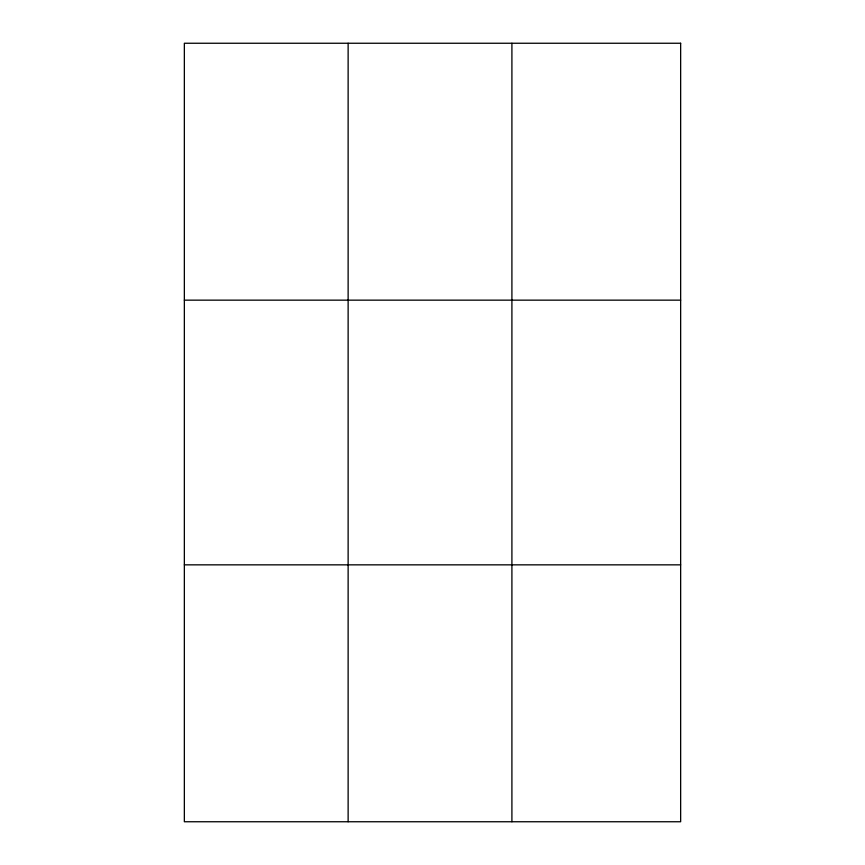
<?xml version="1.0" encoding="UTF-8"?>
<svg xmlns="http://www.w3.org/2000/svg" width="865" height="865" viewBox="0 0 865 865"><rect width="100%" height="100%" fill="white"/><g stroke="black" fill="none" stroke-linecap="round" stroke-linejoin="round"><path stroke-width="1.3" d="M348.13 821.75L348.13 43.25M511.907 821.75L511.907 43.25M184.353 300.155L680.647 300.155M184.353 564.845L680.647 564.845M680.647 43.25L680.647 821.75L184.353 821.75L184.353 43.25L680.647 43.25"/></g></svg>
